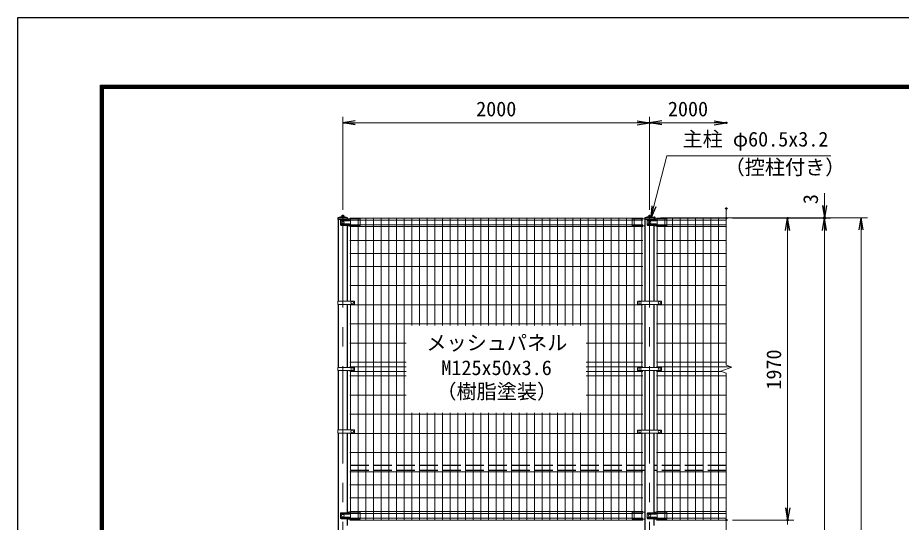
# Model space of a CAD drawing. Units: millimetres, scale not verified. Extents: x -8400 to 8400, y -5940 to 5940.
# Drawn here: x -8400 to -2639, y 2647 to 5940 of the extents above; entities that cross this region are included whole.
import ezdxf
from ezdxf.enums import TextEntityAlignment as Align

# ---------------------------------------------------------------- set-up
doc = ezdxf.new("R2010")
doc.units = ezdxf.units.MM
doc.header["$LTSCALE"] = 20
doc.header["$PDMODE"] = 32
doc.header["$PDSIZE"] = 10
doc.linetypes.add('DASHED', pattern=[7.5, 6, -1.5])
doc.linetypes.add('USER1', pattern=[50.8, 31.75, -6.35, 6.35, -6.35])
for name, color, linetype, lineweight in [('0-3_D-STR1', 1, 'Continuous', 25), ('0-4_D-STR-DIM', 7, 'Continuous', 13), ('0-A_D-STR3', 3, 'Continuous', 13), ('0-B_D-STR2', 7, 'Continuous', 13), ('0-C_D-BMK', 2, 'USER1', 13), ('0-D_D-STR-TXT', 7, 'Continuous', 13), ('0-E_D-TTL', 7, 'Continuous', 25)]:
    doc.layers.add(name, color=color, linetype=linetype, lineweight=lineweight)
doc.layers.add('0-5_0', color=7, linetype='Continuous')
doc.layers.add('0-6_Defpoints', color=7, linetype='Continuous')
doc.styles.add('ＭＳ ゴシック', font='')
doc.styles.get('ＭＳ ゴシック').set_extended_font_data('MS Gothic')

# ---------------------------------------------------------------- blocks, each defined once
blk = doc.blocks.new('_Open')
at = {"layer": '0-5_0'}
blk.add_line((-20, 3.333), (0, 0), dxfattribs=at)
blk.add_lwpolyline([(-20, -3.333), (0, 0), (-20, 0)], dxfattribs=at)

msp = doc.modelspace()

# ---------------------------------------------------------------- linework, layer by layer
at = {"layer": '0-3_D-STR1'}
for p, q in [((-6248.93, 4634.78), (-6311.83, 4634.78)), ((-6311.83, 4634.78), (-6311.83, 4623.78)), ((-6248.93, 4634.78), (-6311.83, 4634.78)), ((-6311.83, 4634.78), (-6311.83, 4623.78)), ((-6256.4, 4623.78), (-6311.83, 4623.78)), ((-6256.4, 4623.78), (-6311.83, 4623.78)), ((-6310.63, 4623.78), (-6310.63, 4090.03)), ((-6248.93, 4627.45), (-6248.93, 4634.78)), ((-6248.93, 4627.45), (-6248.93, 4634.78)), ((-4248.93, 4634.78), (-4311.83, 4634.78)), ((-4311.83, 4634.78), (-4311.83, 4623.78)), ((-4248.93, 4634.78), (-4311.83, 4634.78)), ((-4311.83, 4634.78), (-4311.83, 4623.78)), ((-4256.4, 4623.78), (-4311.83, 4623.78)), ((-4256.4, 4623.78), (-4311.83, 4623.78)), ((-4310.63, 4623.78), (-4310.63, 4089.03)), ((-4248.93, 4627.45), (-4248.93, 4634.78)), ((-4248.93, 4627.45), (-4248.93, 4634.78)), ((-6250.13, 4090.03), (-6250.13, 4582.4)), ((-4250.13, 4089.03), (-4250.13, 4582.4)), ((-6310.63, 4069.03), (-6310.63, 3657.78)), ((-6250.13, 3657.78), (-6250.13, 4069.03)), ((-4310.63, 4069.03), (-4310.63, 3656.78)), ((-4250.13, 3656.78), (-4250.13, 4069.03)), ((-6310.63, 3636.78), (-6310.63, 3250.03)), ((-6250.13, 3250.03), (-6250.13, 3636.78)), ((-4310.63, 3636.78), (-4310.63, 3249.03)), ((-4250.13, 3249.03), (-4250.13, 3636.78)), ((-6310.63, 3229.03), (-6310.63, 2090.03)), ((-6250.13, 2712.86), (-6250.13, 3229.03)), ((-4310.63, 3229.03), (-4310.63, 2089.03)), ((-4250.13, 2712.86), (-4250.13, 3229.03)), ((-6250.13, 2626.86), (-6250.13, 2668.4)), ((-4250.13, 2626.86), (-4250.13, 2668.4))]:
    msp.add_line(p, q, dxfattribs=at)
at = {"layer": '0-3_D-STR1', "linetype": 'DASHED'}
for p, q in [((-4310.63, 3018.78), (-6250.13, 3018.78)), ((-3780.38, 3018.78), (-4250.13, 3018.78)), ((-4310.63, 2984.78), (-6250.13, 2984.78)), ((-3780.38, 2984.78), (-4250.13, 2984.78))]:
    msp.add_line(p, q, dxfattribs=at)
at = {"layer": '0-3_D-STR1'}
for centre in [(-6280.38, 4475.35), (-6280.38, 4475.35), (-4280.38, 4475.35), (-4280.38, 4475.35)]:
    msp.add_arc(centre, 162.5, 78.84081, 101.15919, dxfattribs=at)
at = {"layer": '0-4_D-STR-DIM'}
for p, q in [((-6280.38, 4686.78), (-6280.38, 5293.78)), ((-6200.38, 5253.78), (-4360.38, 5253.78)), ((-4280.38, 4686.78), (-4280.38, 5293.78)), ((-4280.38, 4686.78), (-4280.38, 5293.78)), ((-4200.38, 5253.78), (-3860.38, 5253.78)), ((-3140.38, 4714.78), (-3140.38, 4794.78)), ((-3780.38, 3672.44), (-3780.38, 4694.78)), ((-4208.93, 4634.78), (-2860.38, 4634.78)), ((-4208.93, 4634.78), (-3100.38, 4634.78)), ((-3740.38, 4631.78), (-3340.38, 4631.78)), ((-3740.38, 4631.78), (-3100.38, 4631.78)), ((-3740.38, 4631.78), (-3100.38, 4631.78)), ((-3140.38, 4631.78), (-3140.38, 4634.78)), ((-3380.38, 2741.78), (-3380.38, 4551.78)), ((-3140.38, -3288.22), (-3140.38, 4551.78)), ((-3140.38, 4551.78), (-3140.38, 4471.78)), ((-2900.38, 4554.78), (-2900.38, -3988.22)), ((-3815.62, 3633.96), (-3745.14, 3659.61)), ((-3780.38, 3621.13), (-3815.62, 3633.96)), ((-3745.14, 3659.61), (-3780.38, 3672.44)), ((-3780.38, 2538.78), (-3780.38, 3621.13)), ((-3380.38, 2741.78), (-3380.38, 2821.78)), ((-3780.38, 1672.44), (-3780.38, 2694.78)), ((-3740.38, 2661.78), (-3340.38, 2661.78)), ((-3740.38, 2661.78), (-3340.38, 2661.78)), ((-3380.38, 2631.78), (-3380.38, 2661.78))]:
    msp.add_line(p, q, dxfattribs=at)
at = {"layer": '0-6_Defpoints'}
for p in [(-4280.38, 5253.78), (-3780.38, 5253.78), (-3780.38, 4694.78), (-6280.38, 4646.78), (-4280.38, 4646.78), (-4248.93, 4634.78), (-3780.38, 4631.78), (-3780.38, 4631.78), (-3380.38, 4631.78), (-3140.38, 4634.78), (-3140.38, 4631.78), (-3780.38, 2661.78), (-3380.38, 2661.78)]:
    msp.add_point(p, dxfattribs=at)
at = {"layer": '0-A_D-STR3'}
for p, q in [((-6295.86, 4618.78), (-6295.86, 4588.78)), ((-6256.4, 4623.78), (-6290.86, 4623.78)), ((-6239.79, 4619.78), (-6288.79, 4619.78)), ((-6239.79, 4619.78), (-6288.79, 4619.78)), ((-6239.79, 4613.78), (-6288.79, 4613.78)), ((-6239.79, 4613.78), (-6288.79, 4613.78)), ((-6248.25, 4627.78), (-6256.4, 4623.78)), ((-6248.25, 4627.78), (-6256.4, 4623.78)), ((-6172.38, 4627.78), (-6248.25, 4627.78)), ((-6172.38, 4627.78), (-6167.38, 4626.78)), ((-6167.38, 4626.78), (-6167.38, 4582.97)), ((-4388.38, 4627.78), (-4393.38, 4626.78)), ((-4393.38, 4626.78), (-4393.38, 4582.97)), ((-4388.38, 4627.78), (-4312.5, 4627.78)), ((-4312.5, 4627.78), (-4311.83, 4627.45)), ((-4295.86, 4618.78), (-4295.86, 4588.78)), ((-4256.4, 4623.78), (-4290.86, 4623.78)), ((-4239.79, 4619.78), (-4288.79, 4619.78)), ((-4239.79, 4613.78), (-4288.79, 4613.78)), ((-4248.25, 4627.78), (-4256.4, 4623.78)), ((-4248.25, 4627.78), (-4256.4, 4623.78)), ((-4172.38, 4627.78), (-4248.25, 4627.78)), ((-4172.38, 4627.78), (-4167.38, 4626.78)), ((-4167.38, 4626.78), (-4167.38, 4582.97)), ((-6256.4, 4583.78), (-6290.86, 4583.78)), ((-6239.79, 4593.78), (-6288.79, 4593.78)), ((-6239.79, 4593.78), (-6288.79, 4593.78)), ((-6239.79, 4587.78), (-6288.79, 4587.78)), ((-6239.79, 4587.78), (-6288.79, 4587.78)), ((-6256.4, 4583.78), (-6248.17, 4581.97)), ((-6256.4, 4583.78), (-6248.17, 4581.97)), ((-6256.4, 4583.78), (-6248.17, 4581.97)), ((-6248.17, 4581.97), (-6168.38, 4581.97)), ((-4312.59, 4581.97), (-4392.38, 4581.97)), ((-4310.63, 4582.38), (-4312.59, 4581.97)), ((-4256.4, 4583.78), (-4290.86, 4583.78)), ((-4239.79, 4593.78), (-4288.79, 4593.78)), ((-4239.79, 4587.78), (-4288.79, 4587.78)), ((-4256.4, 4583.78), (-4248.17, 4581.97)), ((-4256.4, 4583.78), (-4248.17, 4581.97)), ((-4256.4, 4583.78), (-4248.17, 4581.97)), ((-4248.17, 4581.97), (-4168.38, 4581.97)), ((-6312.93, 4090.03), (-6205.38, 4090.03)), ((-6312.93, 4090.03), (-6312.93, 4069.03)), ((-6312.93, 4069.03), (-6205.38, 4069.03)), ((-6203.38, 4088.03), (-6203.38, 4071.03)), ((-4358.88, 4086.03), (-4358.88, 4072.03)), ((-4355.88, 4089.03), (-4204.88, 4089.03)), ((-4355.88, 4069.03), (-4204.88, 4069.03)), ((-4201.88, 4086.03), (-4201.88, 4072.03)), ((-6312.93, 3657.78), (-6205.38, 3657.78)), ((-6312.93, 3657.78), (-6312.93, 3636.78)), ((-6312.93, 3636.78), (-6205.38, 3636.78)), ((-6203.38, 3655.78), (-6203.38, 3638.78)), ((-4358.88, 3653.78), (-4358.88, 3639.78)), ((-4355.88, 3656.78), (-4204.88, 3656.78)), ((-4355.88, 3636.78), (-4204.88, 3636.78)), ((-4201.88, 3653.78), (-4201.88, 3639.78)), ((-6312.93, 3250.03), (-6205.38, 3250.03)), ((-6312.93, 3250.03), (-6312.93, 3229.03)), ((-6312.93, 3229.03), (-6205.38, 3229.03)), ((-6203.38, 3248.03), (-6203.38, 3231.03)), ((-4358.88, 3246.03), (-4358.88, 3232.03)), ((-4355.88, 3249.03), (-4204.88, 3249.03)), ((-4355.88, 3229.03), (-4204.88, 3229.03)), ((-4201.88, 3246.03), (-4201.88, 3232.03)), ((-6256.4, 2709.78), (-6290.86, 2709.78)), ((-6248.25, 2713.78), (-6256.4, 2709.78)), ((-6248.25, 2713.78), (-6256.4, 2709.78)), ((-6172.38, 2713.78), (-6248.25, 2713.78)), ((-6172.38, 2713.78), (-6167.38, 2712.78)), ((-6167.38, 2712.78), (-6167.38, 2668.97)), ((-4388.38, 2713.78), (-4393.38, 2712.78)), ((-4393.38, 2712.78), (-4393.38, 2668.97)), ((-4388.38, 2713.78), (-4312.5, 2713.78)), ((-4312.5, 2713.78), (-4310.63, 2712.86)), ((-4256.4, 2709.78), (-4290.86, 2709.78)), ((-4248.25, 2713.78), (-4256.4, 2709.78)), ((-4248.25, 2713.78), (-4256.4, 2709.78)), ((-4172.38, 2713.78), (-4248.25, 2713.78)), ((-4172.38, 2713.78), (-4167.38, 2712.78)), ((-4167.38, 2712.78), (-4167.38, 2668.97)), ((-6295.86, 2704.78), (-6295.86, 2674.78)), ((-6256.4, 2669.78), (-6290.86, 2669.78)), ((-6239.79, 2705.78), (-6288.79, 2705.78)), ((-6239.79, 2705.78), (-6288.79, 2705.78)), ((-6239.79, 2699.78), (-6288.79, 2699.78)), ((-6239.79, 2699.78), (-6288.79, 2699.78)), ((-6239.79, 2679.78), (-6288.79, 2679.78)), ((-6239.79, 2679.78), (-6288.79, 2679.78)), ((-6239.79, 2673.78), (-6288.79, 2673.78)), ((-6239.79, 2673.78), (-6288.79, 2673.78)), ((-6256.4, 2669.78), (-6248.17, 2667.97)), ((-6256.4, 2669.78), (-6248.17, 2667.97)), ((-6256.4, 2669.78), (-6248.17, 2667.97)), ((-6248.17, 2667.97), (-6168.38, 2667.97)), ((-4312.59, 2667.97), (-4392.38, 2667.97)), ((-4310.63, 2668.38), (-4312.59, 2667.97)), ((-4295.86, 2704.78), (-4295.86, 2674.78)), ((-4256.4, 2669.78), (-4290.86, 2669.78)), ((-4239.79, 2705.78), (-4288.79, 2705.78)), ((-4239.79, 2705.78), (-4288.79, 2705.78)), ((-4239.79, 2699.78), (-4288.79, 2699.78)), ((-4239.79, 2699.78), (-4288.79, 2699.78)), ((-4239.79, 2679.78), (-4288.79, 2679.78)), ((-4239.79, 2679.78), (-4288.79, 2679.78)), ((-4239.79, 2673.78), (-4288.79, 2673.78)), ((-4239.79, 2673.78), (-4288.79, 2673.78)), ((-4256.4, 2669.78), (-4248.17, 2667.97)), ((-4256.4, 2669.78), (-4248.17, 2667.97)), ((-4256.4, 2669.78), (-4248.17, 2667.97)), ((-4248.17, 2667.97), (-4168.38, 2667.97))]:
    msp.add_line(p, q, dxfattribs=at)
for centre in [(-6280.38, 4603.78), (-4280.38, 4603.78), (-4280.38, 4603.78), (-6219.38, 4079.53), (-4343.38, 4079.03), (-4217.38, 4079.03), (-6219.38, 3647.28), (-4343.38, 3646.78), (-4217.38, 3646.78), (-6219.38, 3239.53), (-4343.38, 3239.03), (-4217.38, 3239.03), (-6280.38, 2689.78), (-4280.38, 2689.78)]:
    msp.add_circle(centre, 8, dxfattribs=at)
for centre, radius, start, end in [((-6290.86, 4618.78), 5, 90, 180), ((-6288.79, 4616.78), 3, 90, 270), ((-6239.79, 4616.78), 3, 270, 90), ((-4290.86, 4618.78), 5, 90, 180), ((-4288.79, 4616.78), 3, 90, 270), ((-4239.79, 4616.78), 3, 270, 90), ((-6290.86, 4588.78), 5, 180, 270), ((-6288.79, 4590.78), 3, 90, 270), ((-6239.79, 4590.78), 3, 270, 90), ((-6168.38, 4582.97), 1, 270, 0), ((-4392.38, 4582.97), 1, 180, 270), ((-4290.86, 4588.78), 5, 180, 270), ((-4288.79, 4590.78), 3, 90, 270), ((-4239.79, 4590.78), 3, 270, 90), ((-4168.38, 4582.97), 1, 270, 0), ((-6205.38, 4088.03), 2, 0, 90), ((-6205.38, 4071.03), 2, 270, 0), ((-4355.88, 4086.03), 3, 90, 180), ((-4355.88, 4072.03), 3, 180, 270), ((-4204.88, 4086.03), 3, 0, 90), ((-4204.88, 4072.03), 3, 270, 0), ((-6205.38, 3655.78), 2, 0, 90), ((-6205.38, 3638.78), 2, 270, 0), ((-4355.88, 3653.78), 3, 90, 180), ((-4355.88, 3639.78), 3, 180, 270), ((-4204.88, 3653.78), 3, 0, 90), ((-4204.88, 3639.78), 3, 270, 0), ((-6205.38, 3248.03), 2, 0, 90), ((-6205.38, 3231.03), 2, 270, 0), ((-4355.88, 3246.03), 3, 90, 180), ((-4355.88, 3232.03), 3, 180, 270), ((-4204.88, 3246.03), 3, 0, 90), ((-4204.88, 3232.03), 3, 270, 0), ((-6290.86, 2704.78), 5, 90, 180), ((-4290.86, 2704.78), 5, 90, 180), ((-6290.86, 2674.78), 5, 180, 270), ((-6288.79, 2702.78), 3, 90, 270), ((-6288.79, 2676.78), 3, 90, 270), ((-6239.79, 2702.78), 3, 270, 90), ((-6239.79, 2676.78), 3, 270, 90), ((-6168.38, 2668.97), 1, 270, 0), ((-4392.38, 2668.97), 1, 180, 270), ((-4290.86, 2674.78), 5, 180, 270), ((-4288.79, 2702.78), 3, 90, 270), ((-4288.79, 2676.78), 3, 90, 270), ((-4239.79, 2702.78), 3, 270, 90), ((-4239.79, 2702.78), 3, 270, 90), ((-4239.79, 2676.78), 3, 270, 90), ((-4239.79, 2676.78), 3, 270, 90), ((-4168.38, 2668.97), 1, 270, 0)]:
    msp.add_arc(centre, radius, start, end, dxfattribs=at)
at = {"layer": '0-B_D-STR2'}
for p, q in [((-4325.38, 4631.78), (-6235.38, 4631.78)), ((-4325.38, 4618.68), (-6235.38, 4618.68)), ((-6230.38, 4090.03), (-6230.38, 4631.78)), ((-6180.38, 2661.78), (-6180.38, 4631.78)), ((-6130.38, 2661.78), (-6130.38, 4631.78)), ((-6080.38, 2661.78), (-6080.38, 4631.78)), ((-6030.38, 2661.78), (-6030.38, 4631.78)), ((-5980.38, 2661.78), (-5980.38, 4631.78)), ((-5930.38, 2661.78), (-5930.38, 4631.78)), ((-5880.38, 2661.78), (-5880.38, 4631.78)), ((-5830.38, 3931.78), (-5830.38, 4631.78)), ((-5780.38, 3931.78), (-5780.38, 4631.78)), ((-5730.38, 3931.78), (-5730.38, 4631.78)), ((-5680.38, 3931.78), (-5680.38, 4631.78)), ((-5630.38, 3931.78), (-5630.38, 4631.78)), ((-5580.38, 3931.78), (-5580.38, 4631.78)), ((-5530.38, 3931.78), (-5530.38, 4631.78)), ((-5480.38, 3931.78), (-5480.38, 4631.78)), ((-5430.38, 3931.78), (-5430.38, 4631.78)), ((-5380.38, 3931.78), (-5380.38, 4631.78)), ((-5330.38, 3931.78), (-5330.38, 4631.78)), ((-5280.38, 3931.78), (-5280.38, 4631.78)), ((-5230.38, 3931.78), (-5230.38, 4631.78)), ((-5180.38, 3931.78), (-5180.38, 4631.78)), ((-5130.38, 3931.78), (-5130.38, 4631.78)), ((-5080.38, 3931.78), (-5080.38, 4631.78)), ((-5030.38, 3931.78), (-5030.38, 4631.78)), ((-4980.38, 3931.78), (-4980.38, 4631.78)), ((-4930.38, 3931.78), (-4930.38, 4631.78)), ((-4880.38, 3931.78), (-4880.38, 4631.78)), ((-4830.38, 3931.78), (-4830.38, 4631.78)), ((-4780.38, 3931.78), (-4780.38, 4631.78)), ((-4730.38, 3931.78), (-4730.38, 4631.78)), ((-4680.38, 2661.78), (-4680.38, 4631.78)), ((-4630.38, 2661.78), (-4630.38, 4631.78)), ((-4580.38, 2661.78), (-4580.38, 4631.78)), ((-4530.38, 2661.78), (-4530.38, 4631.78)), ((-4480.38, 2661.78), (-4480.38, 4631.78)), ((-4430.38, 2661.78), (-4430.38, 4631.78)), ((-4380.38, 2661.78), (-4380.38, 4631.78)), ((-4330.38, 4089.03), (-4330.38, 4631.78)), ((-4235.38, 4631.78), (-3780.38, 4631.78)), ((-4235.38, 4618.68), (-3780.38, 4618.68)), ((-4230.38, 4089.03), (-4230.38, 4631.78)), ((-4180.38, 2661.78), (-4180.38, 4631.78)), ((-4130.38, 2661.78), (-4130.38, 4631.78)), ((-4080.38, 2661.78), (-4080.38, 4631.78)), ((-4030.38, 2661.78), (-4030.38, 4631.78)), ((-3980.38, 2661.78), (-3980.38, 4631.78)), ((-3930.38, 2661.78), (-3930.38, 4631.78)), ((-3880.38, 2661.78), (-3880.38, 4631.78)), ((-3830.38, 2661.78), (-3830.38, 4631.78)), ((-4325.38, 4588.88), (-6235.38, 4588.88)), ((-4325.38, 4577.03), (-6235.38, 4577.03)), ((-4235.38, 4588.88), (-3780.38, 4588.88)), ((-4235.38, 4577.03), (-3780.38, 4577.03)), ((-4325.38, 4485.78), (-6235.38, 4485.78)), ((-4235.38, 4485.78), (-3780.38, 4485.78)), ((-4325.38, 4401.28), (-6235.38, 4401.28)), ((-4235.38, 4401.28), (-3780.38, 4401.28)), ((-4325.38, 4316.78), (-6235.38, 4316.78)), ((-4235.38, 4316.78), (-3780.38, 4316.78)), ((-4325.38, 4191.78), (-6235.38, 4191.78)), ((-4235.38, 4191.78), (-3780.38, 4191.78)), ((-4325.38, 4066.78), (-6235.38, 4066.78)), ((-6230.38, 3657.78), (-6230.38, 4069.03)), ((-4330.38, 3656.78), (-4330.38, 4069.03)), ((-4235.38, 4066.78), (-3780.38, 4066.78)), ((-4230.38, 3656.78), (-4230.38, 4069.03)), ((-4325.38, 3941.78), (-6235.38, 3941.78)), ((-5867.88, 3941.78), (-6235.38, 3941.78)), ((-4235.38, 3941.78), (-3780.38, 3941.78)), ((-5867.88, 3816.78), (-6235.38, 3816.78)), ((-4325.38, 3816.78), (-4692.88, 3816.78)), ((-4235.38, 3816.78), (-3780.38, 3816.78)), ((-5867.88, 3691.78), (-6235.38, 3691.78)), ((-4325.38, 3691.78), (-4692.88, 3691.78)), ((-4235.38, 3691.78), (-3780.38, 3691.78)), ((-5867.88, 3661.78), (-6235.38, 3661.78)), ((-5867.88, 3631.78), (-6235.38, 3631.78)), ((-6230.38, 3250.03), (-6230.38, 3636.78)), ((-4325.38, 3661.78), (-4692.88, 3661.78)), ((-4325.38, 3631.78), (-4692.88, 3631.78)), ((-4330.38, 3249.03), (-4330.38, 3636.78)), ((-4235.38, 3661.78), (-3751.11, 3661.78)), ((-4235.38, 3631.78), (-3809.64, 3631.78)), ((-4230.38, 3249.03), (-4230.38, 3636.78)), ((-5867.88, 3601.78), (-6235.38, 3601.78)), ((-4325.38, 3601.78), (-4692.88, 3601.78)), ((-4235.38, 3601.78), (-3780.38, 3601.78)), ((-5867.88, 3476.78), (-6235.38, 3476.78)), ((-4325.38, 3476.78), (-4692.88, 3476.78)), ((-4235.38, 3476.78), (-3780.38, 3476.78)), ((-4325.38, 3351.78), (-6235.38, 3351.78)), ((-5830.38, 2661.78), (-5830.38, 3361.78)), ((-5780.38, 2661.78), (-5780.38, 3361.78)), ((-5730.38, 2661.78), (-5730.38, 3361.78)), ((-5680.38, 2661.78), (-5680.38, 3361.78)), ((-5630.38, 2661.78), (-5630.38, 3361.78)), ((-5580.38, 2661.78), (-5580.38, 3361.78)), ((-5530.38, 2661.78), (-5530.38, 3361.78)), ((-5480.38, 2661.78), (-5480.38, 3361.78)), ((-5430.38, 2661.78), (-5430.38, 3361.78)), ((-5380.38, 2661.78), (-5380.38, 3361.78)), ((-5330.38, 2661.78), (-5330.38, 3361.78)), ((-5280.38, 2661.78), (-5280.38, 3361.78)), ((-5230.38, 2661.78), (-5230.38, 3361.78)), ((-5180.38, 2661.78), (-5180.38, 3361.78)), ((-5130.38, 2661.78), (-5130.38, 3361.78)), ((-5080.38, 2661.78), (-5080.38, 3361.78)), ((-5030.38, 2661.78), (-5030.38, 3361.78)), ((-4980.38, 2661.78), (-4980.38, 3361.78)), ((-4930.38, 2661.78), (-4930.38, 3361.78)), ((-4880.38, 2661.78), (-4880.38, 3361.78)), ((-4830.38, 2661.78), (-4830.38, 3361.78)), ((-4780.38, 2661.78), (-4780.38, 3361.78)), ((-4730.38, 2661.78), (-4730.38, 3361.78)), ((-4235.38, 3351.78), (-3780.38, 3351.78)), ((-4325.38, 3226.78), (-6235.38, 3226.78)), ((-6230.38, 2661.78), (-6230.38, 3229.03)), ((-4330.38, 2661.78), (-4330.38, 3229.03)), ((-4235.38, 3226.78), (-3780.38, 3226.78)), ((-4230.38, 2661.78), (-4230.38, 3229.03)), ((-4325.38, 3101.78), (-6235.38, 3101.78)), ((-4235.38, 3101.78), (-3780.38, 3101.78)), ((-4325.38, 2976.78), (-6235.38, 2976.78)), ((-4235.38, 2976.78), (-3780.38, 2976.78)), ((-4325.38, 2892.28), (-6235.38, 2892.28)), ((-4235.38, 2892.28), (-3780.38, 2892.28)), ((-4325.38, 2807.78), (-6235.38, 2807.78)), ((-4235.38, 2807.78), (-3780.38, 2807.78)), ((-4325.38, 2716.54), (-6235.38, 2716.54)), ((-4235.38, 2716.54), (-3780.38, 2716.54)), ((-4325.38, 2704.68), (-6235.38, 2704.68)), ((-4325.38, 2674.88), (-6235.38, 2674.88)), ((-4325.38, 2661.78), (-6235.38, 2661.78)), ((-4235.38, 2704.68), (-3780.38, 2704.68)), ((-4235.38, 2674.88), (-3780.38, 2674.88)), ((-4235.38, 2661.78), (-3780.38, 2661.78))]:
    msp.add_line(p, q, dxfattribs=at)
at = {"layer": '0-C_D-BMK'}
for p, q in [((-6280.38, -4080.22), (-6280.38, 4646.78)), ((-4280.38, -4080.22), (-4280.38, 4646.78))]:
    msp.add_line(p, q, dxfattribs=at)
at = {"layer": '0-D_D-STR-TXT'}
msp.add_lwpolyline([(-3098.02, 5038.24), (-4167.38, 5038.24), (-4272.32, 4633.05)], dxfattribs=at)
at = {"layer": '0-E_D-TTL', "color": 2}
msp.add_lwpolyline([(-8400, 5940), (8400, 5940), (8400, -5940), (-8400, -5940)], close=True, dxfattribs=at)
at = {"layer": '0-E_D-TTL'}
for points in [[(-7860, 5500), (7860, 5500), (7860, -5500), (-7860, -5500)], [(-7855, 5495), (7855, 5495), (7855, -5495), (-7855, -5495)], [(-7850, 5490), (7850, 5490), (7850, -5490), (-7850, -5490)], [(-7845, 5485), (7845, 5485), (7845, -5485), (-7845, -5485)], [(-7840, 5480), (7840, 5480), (7840, -5480), (-7840, -5480)]]:
    msp.add_lwpolyline(points, close=True, dxfattribs=at)

# ---------------------------------------------------------------- block references
at = {"layer": '0-4_D-STR-DIM', "xscale": 4, "yscale": 4}
for p, rotation in [((-6280.38, 5253.78), 180), ((-4280.38, 5253.78), 180), ((-3140.38, 4634.78), 270), ((-3380.38, 4631.78), 90), ((-3140.38, 4631.78), 90), ((-3140.38, 4631.78), 90), ((-2900.38, 4634.78), 90), ((-3380.38, 2661.78), 270), ((-3380.38, 2661.78), 270)]:
    msp.add_blockref('_Open', p, dxfattribs=dict(at, rotation=rotation))
for p in [(-4280.38, 5253.78), (-3780.38, 5253.78)]:
    msp.add_blockref('_Open', p, dxfattribs=at)
at = {"layer": '0-D_D-STR-TXT', "xscale": 4, "yscale": 4, "rotation": 255.47953}
msp.add_blockref('_Open', (-4272.83, 4631.12), dxfattribs=at)

# ---------------------------------------------------------------- texts
at = {"layer": '0-4_D-STR-DIM', "style": 'ＭＳ ゴシック'}
for p in [(-5410.88, 5267.28), (-4160.88, 5267.28)]:
    msp.add_text('2000', height=96.19, dxfattribs=at).set_placement(p, align=Align.BOTTOM_LEFT)
for s, p in [('3', (-3153.87, 4723.33)), ('1970', (-3393.87, 3512.98))]:
    msp.add_text(s, height=96.19, rotation=90, dxfattribs=at).set_placement(p, align=Align.BOTTOM_LEFT)
at = {"layer": '0-D_D-STR-TXT', "style": 'ＭＳ ゴシック'}
for s, p in [('主柱 φ60.5x3.2', (-4065.53, 5070.27)), ('（控柱付き）', (-3791.42, 4887.28)), ('メッシュパネル', (-5735.2, 3741.58)), ('M125x50x3.6', (-5637.74, 3578.79)), ('（樹脂塗装）', (-5670.23, 3424.12))]:
    msp.add_text(s, height=96.19, dxfattribs=at).set_placement(p, align=Align.BOTTOM_LEFT)

doc.saveas('drawing.dxf')
